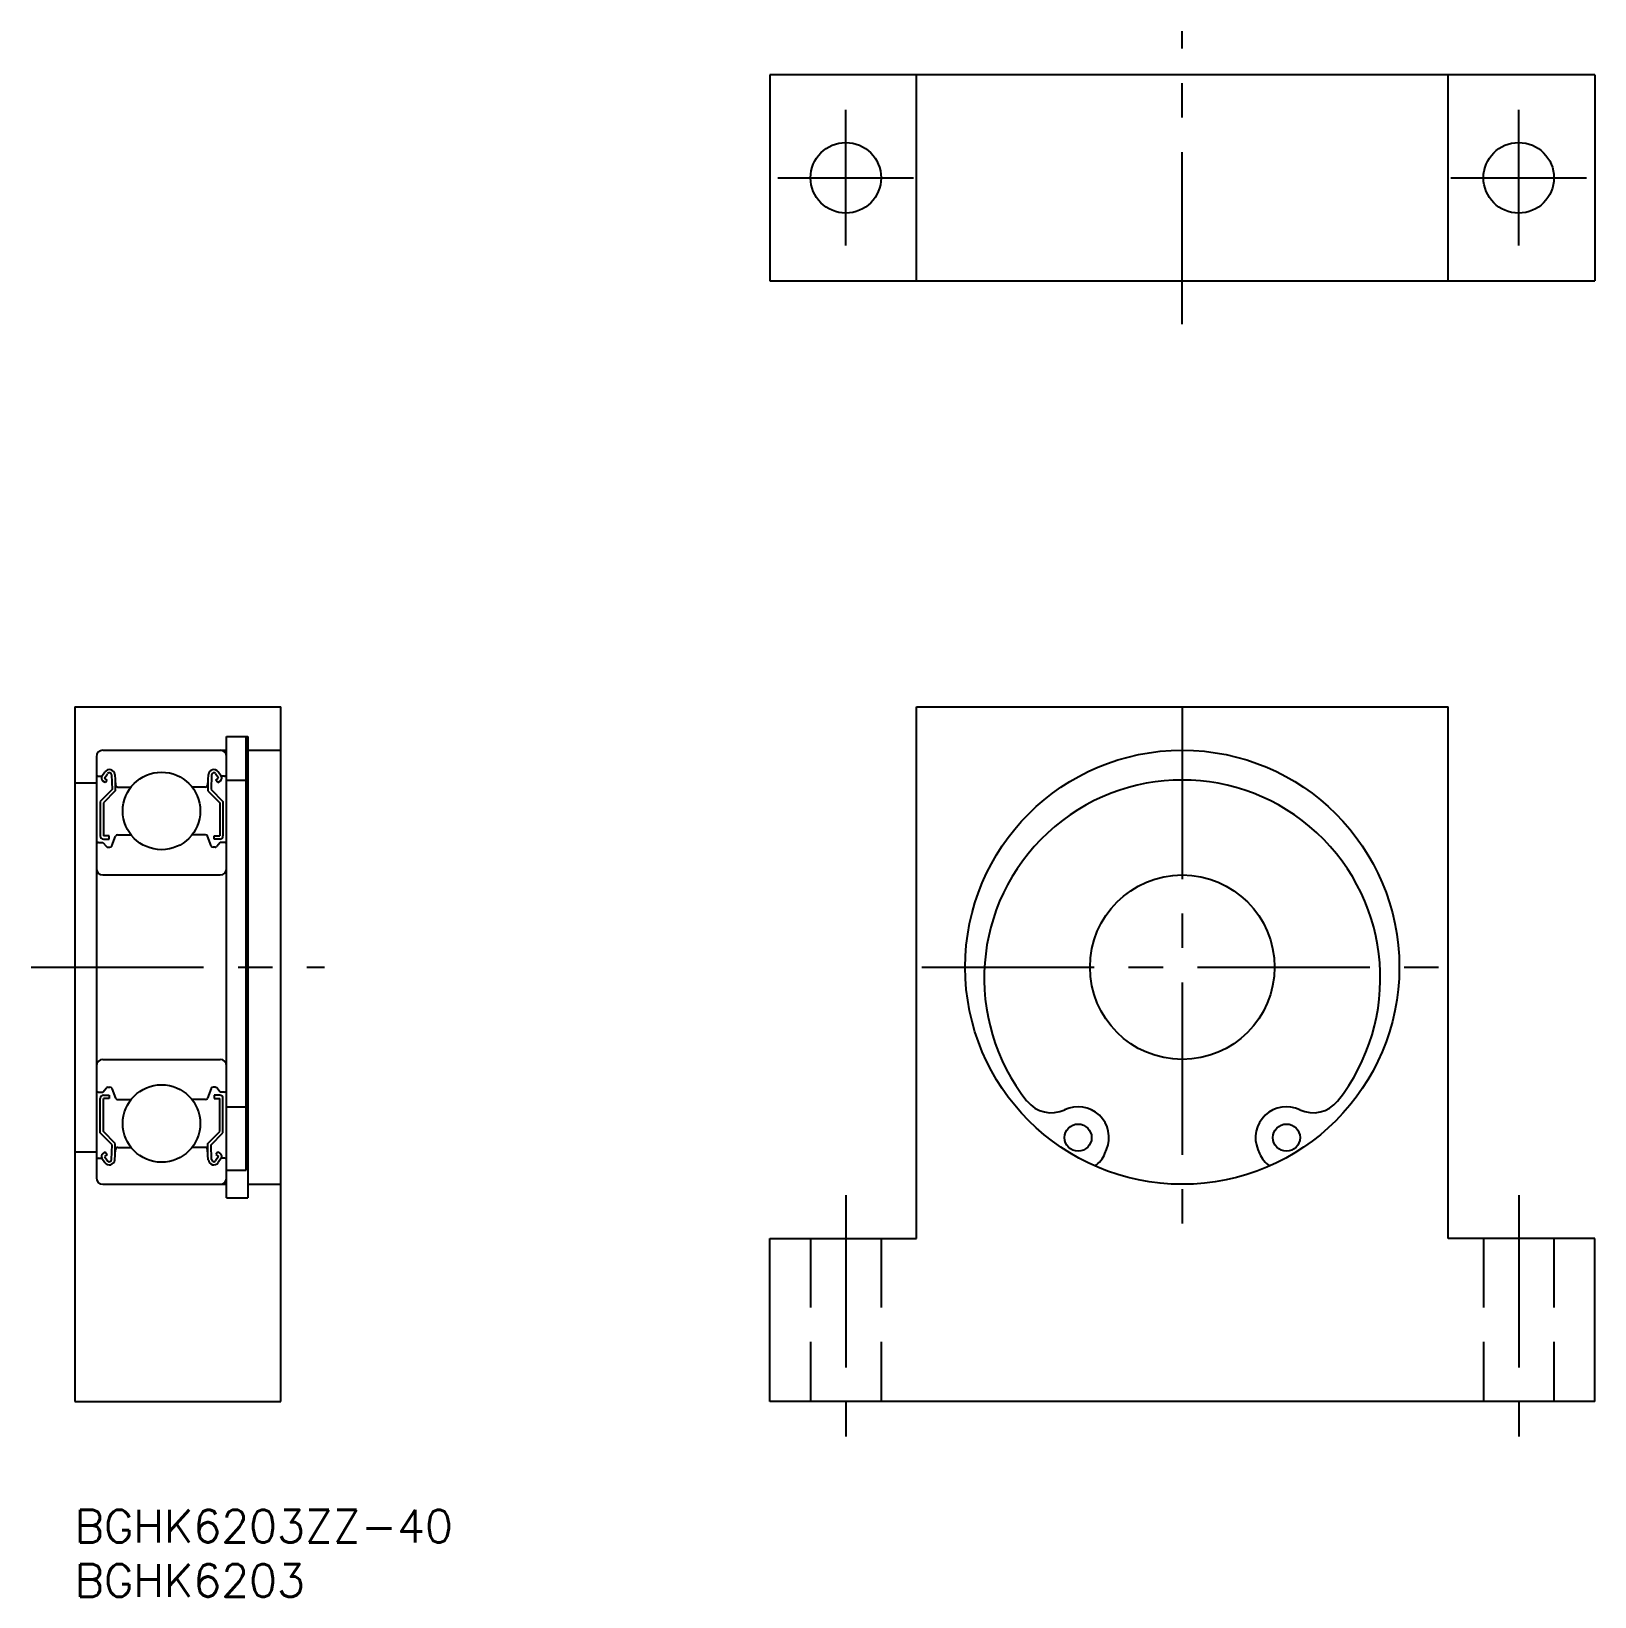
# Model space of a CAD drawing. Extents: x -4 to 140, y -8 to 136.
import ezdxf

# ---------------------------------------------------------------- set-up
doc = ezdxf.new("R2010")
doc.units = 0
doc.header["$LTSCALE"] = 0.5
doc.linetypes.add('CENTER', pattern=[50.8, 31.75, -6.35, 6.35, -6.35])
doc.linetypes.add('DASHED', pattern=[19.05, 12.7, -6.35])
for name, color, linetype in [('MSM_CENTER', 1, 'CENTER'), ('MSM_CONTINUOUS', 7, 'CONTINUOUS'), ('MSM_DASHED', 4, 'DASHED'), ('MSM_PART_NUMBER', 7, 'CONTINUOUS')]:
    doc.layers.add(name, color=color, linetype=linetype)
doc.styles.get("Standard").update_dxf_attribs({"font": 'txt.shx', "height": 3, "bigfont": 'bigfont.shx'})

# ---------------------------------------------------------------- blocks, each defined once
blk = doc.blocks.new('*U4')
at = {"layer": 'MSM_PART_NUMBER'}
blk.add_text('BGHK6203ZZ-40', height=3, dxfattribs=at).set_placement((0, -3))
blk = doc.blocks.new('*U5')
at = {"layer": 'MSM_PART_NUMBER'}
blk.add_text('BGHK6203', height=3, dxfattribs=at).set_placement((0, -8))

msp = doc.modelspace()

# ---------------------------------------------------------------- linework, layer by layer
at = {"layer": 'MSM_CENTER'}
for p, q in [((102.05, 109.24), (102.05, 136.24)), ((71.05, 116.49), (71.05, 128.99)), ((133.05, 116.49), (133.05, 128.99)), ((64.8, 122.74), (77.3, 122.74)), ((126.8, 122.74), (139.3, 122.74)), ((102.05, 74), (102.05, 26)), ((-4, 50), (23, 50)), ((78.05, 50), (126.05, 50)), ((71.05, 29), (71.05, 6)), ((133.05, 29), (133.05, 6))]:
    msp.add_line(p, q, dxfattribs=at)
at = {"layer": 'MSM_CONTINUOUS'}
for p, q in [((140.05, 132.24), (64.05, 132.24)), ((64.05, 132.24), (64.05, 113.24)), ((77.55, 113.24), (77.55, 132.24)), ((126.55, 113.24), (126.55, 132.24)), ((140.05, 132.24), (140.05, 113.24)), ((64.05, 113.24), (140.05, 113.24)), ((0, 74), (0, 10)), ((0, 74), (19, 74)), ((19, 10), (19, 74)), ((77.55, 25), (77.55, 74)), ((77.55, 74), (126.55, 74)), ((126.55, 25), (126.55, 74)), ((14, 28.75), (14, 71.25)), ((14, 71.25, 1.75), (15.95, 71.25, 1.75)), ((15.8, 31.29, 1.25), (15.8, 71.25, 1.25)), ((15.95, 71.25), (15.95, 28.75)), ((2, 69.4), (2, 30.6)), ((2.6, 70), (14, 70)), ((15.95, 70, 1.75), (19, 70, 1.75)), ((2.5, 67.6), (2.78, 68)), ((2.75, 67.43), (3.03, 67.83)), ((13.25, 67.43), (12.97, 67.83)), ((13.5, 67.6), (13.22, 68)), ((0, 67), (2, 67)), ((2.2, 67.6), (2.5, 67.6)), ((3.44, 66.37), (2.34, 65.27)), ((2.82, 67.01), (2.57, 67.18)), ((2.99, 67.25), (2.75, 67.43)), ((2.82, 67.01), (2.99, 67.25)), ((3.39, 67.72), (3.44, 66.37)), ((3.69, 67.75), (3.77, 66.78)), ((3.74, 67.12), (3.74, 66.25)), ((3.97, 66.6), (5.19, 66.6)), ((12.03, 66.6), (10.81, 66.6)), ((12.31, 67.75), (12.23, 66.78)), ((12.26, 67.12), (12.26, 66.25)), ((12.61, 67.72), (12.56, 66.37)), ((12.56, 66.37), (13.66, 65.27)), ((13.01, 67.25), (13.25, 67.43)), ((13.18, 67.01), (13.01, 67.25)), ((13.18, 67.01), (13.43, 67.18)), ((13.8, 67.6), (13.5, 67.6)), ((14, 67.25, 1.75), (15.8, 67.25, 1.75)), ((2.34, 65.27), (2.34, 62.1)), ((3.74, 66.25), (2.64, 65.15)), ((2.64, 65.15), (2.64, 62.1)), ((12.26, 66.25), (13.36, 65.15)), ((13.36, 65.15), (13.36, 62.1)), ((13.66, 65.27), (13.66, 62.1)), ((3.16, 62.1), (2.64, 62.1)), ((3.16, 61.8), (3.16, 62.1)), ((3.43, 61.18), (3.76, 62.07)), ((3.95, 62.2), (5.19, 62.2)), ((12.05, 62.2), (10.81, 62.2)), ((12.57, 61.18), (12.24, 62.07)), ((12.84, 62.1), (13.36, 62.1)), ((12.84, 61.8), (12.84, 62.1)), ((2.2, 61.5), (2.6, 61.5)), ((2.6, 61.5), (2.92, 61.12)), ((2.64, 61.8), (3.16, 61.8)), ((3.07, 61.05), (3.25, 61.05)), ((12.93, 61.05), (12.75, 61.05)), ((13.36, 61.8), (12.84, 61.8)), ((13.4, 61.5), (13.08, 61.12)), ((13.8, 61.5), (13.4, 61.5)), ((2.6, 58.5), (13.4, 58.5)), ((2.6, 41.5), (13.4, 41.5)), ((3.07, 38.95), (3.25, 38.95)), ((12.93, 38.95), (12.75, 38.95)), ((2.2, 38.5), (2.6, 38.5)), ((2.34, 34.73), (2.34, 37.9)), ((2.6, 38.5), (2.92, 38.88)), ((2.64, 38.2), (3.16, 38.2)), ((2.64, 34.85), (2.64, 37.9)), ((3.16, 37.9), (2.64, 37.9)), ((3.16, 38.2), (3.16, 37.9)), ((3.43, 38.82), (3.76, 37.93)), ((3.95, 37.8), (5.19, 37.8)), ((12.05, 37.8), (10.81, 37.8)), ((12.57, 38.82), (12.24, 37.93)), ((12.84, 38.2), (12.84, 37.9)), ((13.36, 38.2), (12.84, 38.2)), ((12.84, 37.9), (13.36, 37.9)), ((13.4, 38.5), (13.08, 38.88)), ((13.36, 34.85), (13.36, 37.9)), ((13.8, 38.5), (13.4, 38.5)), ((13.66, 34.73), (13.66, 37.9)), ((14, 37.15, 1.75), (15.8, 37.15, 1.75)), ((3.44, 33.63), (2.34, 34.73)), ((3.74, 33.75), (2.64, 34.85)), ((12.26, 33.75), (13.36, 34.85)), ((12.56, 33.63), (13.66, 34.73)), ((3.39, 32.28), (3.44, 33.63)), ((3.69, 32.25), (3.77, 33.22)), ((3.74, 32.88), (3.74, 33.75)), ((3.97, 33.4), (5.19, 33.4)), ((12.03, 33.4), (10.81, 33.4)), ((12.31, 32.25), (12.23, 33.22)), ((12.26, 32.88), (12.26, 33.75)), ((12.61, 32.28), (12.56, 33.63)), ((94.93, 32.84), (95.08, 33.21)), ((109.02, 33.21), (109.17, 32.84)), ((0, 33), (2, 33)), ((2.2, 32.4), (2.5, 32.4)), ((2.5, 32.4), (2.78, 32)), ((2.82, 32.99), (2.57, 32.82)), ((2.99, 32.75), (2.75, 32.57)), ((2.75, 32.57), (3.03, 32.17)), ((2.82, 32.99), (2.99, 32.75)), ((13.25, 32.57), (12.97, 32.17)), ((13.18, 32.99), (13.01, 32.75)), ((13.01, 32.75), (13.25, 32.57)), ((13.18, 32.99), (13.43, 32.82)), ((13.5, 32.4), (13.22, 32)), ((13.8, 32.4), (13.5, 32.4)), ((14, 31.29, 1.75), (15.8, 31.29, 1.75)), ((2.6, 30), (14, 30)), ((5.5, 30), (5.5, 30)), ((15.95, 30, 1.75), (19, 30, 1.75)), ((14, 28.75, 1.75), (15.95, 28.75, 1.75)), ((64.05, 25), (77.55, 25)), ((64.05, 10), (64.05, 25)), ((140.05, 25), (126.55, 25)), ((140.05, 10), (140.05, 25)), ((0, 10), (19, 10)), ((140.05, 10), (64.05, 10))]:
    msp.add_line(p, q, dxfattribs=at)
for centre, radius in [((71.05, 122.74), 3.25), ((133.05, 122.74), 3.25), ((102.05, 50), 20), ((8, 64.4), 3.57), ((102.05, 50), 8.5), ((8, 35.6), 3.57), ((92.45, 34.3), 1.25), ((111.65, 34.3), 1.25)]:
    msp.add_circle(centre, radius, dxfattribs=at)
for centre, radius, start, end in [((2.6, 69.4), 0.6, 90, 180), ((13.4, 69.4), 0.6, 0, 90), ((2.2, 67.8), 0.2, 180, 270), ((3.19, 67.71), 0.5, 5.0652, 144.9367), ((3.19, 67.72), 0.2, 2.1311, 144.9356), ((12.81, 67.71), 0.5, 35.0633, 174.9348), ((12.81, 67.72), 0.2, 35.0644, 177.8689), ((13.8, 67.8), 0.2, 270, 0), ((2.75, 67.43), 0.3, 144.9367, 235.0393), ((3.97, 66.8), 0.2, 185.0652, 270), ((12.03, 66.8), 0.2, 270, 354.9348), ((13.25, 67.43), 0.3, 304.9607, 35.0633), ((102.05, 49), 18.25, 321.621, 218.379), ((2.64, 62.1), 0.3, 180, 270), ((3.95, 62), 0.2, 90, 159.9702), ((12.05, 62), 0.2, 20.0298, 90), ((13.36, 62.1), 0.3, 270, 0), ((2.2, 61.3), 0.2, 90, 180), ((3.07, 61.25), 0.2, 219.9992, 270), ((3.25, 61.25), 0.2, 270, 339.9702), ((12.75, 61.25), 0.2, 200.0298, 270), ((12.93, 61.25), 0.2, 270, 320.0008), ((13.8, 61.3), 0.2, 0, 90), ((2.6, 59.1), 0.6, 180, 270), ((13.4, 59.1), 0.6, 270, 0), ((2.6, 40.9), 0.6, 90, 180), ((13.4, 40.9), 0.6, 0, 90), ((3.07, 38.75), 0.2, 90, 140.0008), ((3.25, 38.75), 0.2, 20.0298, 90), ((12.75, 38.75), 0.2, 90, 159.9702), ((12.93, 38.75), 0.2, 39.9992, 90), ((2.2, 38.7), 0.2, 180, 270), ((2.64, 37.9), 0.3, 90, 180), ((3.95, 38), 0.2, 200.0298, 270), ((12.05, 38), 0.2, 270, 339.9702), ((13.36, 37.9), 0.3, 0, 90), ((13.8, 38.7), 0.2, 270, 0), ((89.98, 39.44), 2.85, 218.379, 295.7059), ((114.12, 39.44), 2.85, 244.2941, 321.621), ((92.45, 34.3), 2.85, 337.4615, 115.7059), ((111.65, 34.3), 2.85, 64.2941, 202.5385), ((3.97, 33.2), 0.2, 90, 174.9348), ((12.03, 33.2), 0.2, 5.0652, 90), ((2.2, 32.2), 0.2, 90, 180), ((2.75, 32.57), 0.3, 124.9607, 215.0633), ((3.19, 32.29), 0.5, 215.0633, 354.9348), ((3.19, 32.28), 0.2, 215.0644, 357.8689), ((12.81, 32.29), 0.5, 185.0652, 324.9367), ((12.81, 32.28), 0.2, 182.1311, 324.9356), ((13.25, 32.57), 0.3, 324.9367, 55.0393), ((13.8, 32.2), 0.2, 0, 90), ((92.62, 33.79), 2.5, 303.0556, 337.4615), ((111.48, 33.79), 2.5, 202.5385, 236.9444), ((2.6, 30.6), 0.6, 180, 270), ((13.4, 30.6), 0.6, 270, 0)]:
    msp.add_arc(centre, radius, start, end, dxfattribs=at)
at = {"layer": 'MSM_DASHED'}
for p, q in [((67.8, 25), (67.8, 10)), ((74.3, 25), (74.3, 10)), ((129.8, 25), (129.8, 10)), ((136.3, 25), (136.3, 10))]:
    msp.add_line(p, q, dxfattribs=at)

# ---------------------------------------------------------------- block references
at = {"layer": 'MSM_CONTINUOUS'}
for name in ['*U4', '*U5']:
    msp.add_blockref(name, (0, 0), dxfattribs=at)

doc.saveas('drawing.dxf')
